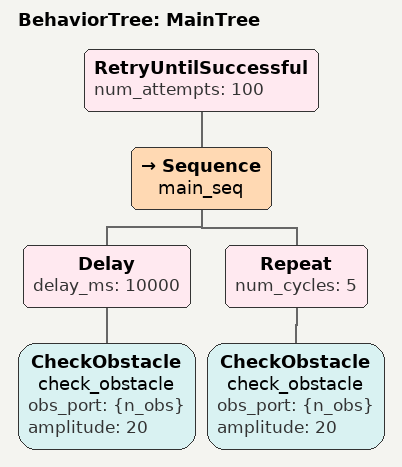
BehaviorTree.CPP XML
<root>
    <BehaviorTree ID="MainTree">
        <RetryUntilSuccessful num_attempts="100">
            <Sequence name="main_seq">
                <Delay delay_ms="10000">
                    <CheckObstacle name="check_obstacle" obs_port="{n_obs}" amplitude="20" />
                </Delay>
                <Repeat num_cycles="5">
                    <CheckObstacle name="check_obstacle" obs_port="{n_obs}" amplitude="20" />
                </Repeat>
            </Sequence>
        </RetryUntilSuccessful>
    </BehaviorTree>
    <Code>
        <CheckObstacle>
            import py_trees
            import sensor_msgs
            from tree_gardener import tree_tools

            def check_obstacle_in_laser(laser_measures, amplitude):

                    relevant_measures = laser_measures[:amplitude] + laser_measures[-amplitude:]

                    for measure in relevant_measures:

                        if measure &lt; 1:
                            return True

                    return False

            class CheckObstacle(py_trees.behaviour.Behaviour):

                def __init__(self, name, ports = None):

                    """ Constructor, executed when the class is instantiated """

                    # Configure the name of the behaviour
                    super().__init__(name)
                    self.logger.debug("%s.__init__()" % (self.__class__.__name__))

                    # Get the ports
                    self.ports = ports

                def setup(self, **kwargs: int) -&gt; None:

                    """ Executed when the setup function is called upon the tree """

                    # Get the node passed from the tree (needed for interaction with ROS)
                    try:
                        self.node = kwargs['node']
                    except KeyError as e:
                        error_message = "Couldn't find the tree node"
                        raise KeyError(error_message) from e

                    # Setup the subscription to the laser
                    self.subscription = self.node.create_subscription(
                        sensor_msgs.msg.LaserScan,
                        '/scan',
                        self.listener_callback,
                        10)

                    self.scan = sensor_msgs.msg.LaserScan()

                    # Init the obstacle counter
                    self.n_obs = 0

                def listener_callback(self, msg) -&gt; None:
                    self.scan = msg

                def initialise(self) -&gt; None:

                    """ Executed when coming from an idle state """

                    # Debugging
                    self.logger.debug("%s.initialise()" % (self.__class__.__name__))

                def update(self) -&gt; py_trees.common.Status:

                    """ Executed when the action is ticked. Do not block! """

                    # Check the laser measures
                    if len(self.scan.ranges) == 0: new_status = py_trees.common.Status.INVALID

                    # Check if there is an obstacle
                    amplitude = int(tree_tools.get_port_content(self.ports["amplitude"]))
                    obstacle = check_obstacle_in_laser(self.scan.ranges, amplitude)
                    if not obstacle: new_status = py_trees.common.Status.SUCCESS
                    else:
                        self.n_obs += 1
                        tree_tools.set_port_content(self.ports["obs_port"], self.n_obs)
                        new_status = py_trees.common.Status.FAILURE

                    return new_status

                def terminate(self, new_status: py_trees.common.Status) -&gt; None:

                    """ Called whenever the behaviour switches to a non-running state """

                    # Debugging
                    self.logger.debug("%s.terminate()[%s-&gt;%s]" % (self.__class__.__name__, self.status, new_status))

        </CheckObstacle>
    </Code>
</root>
